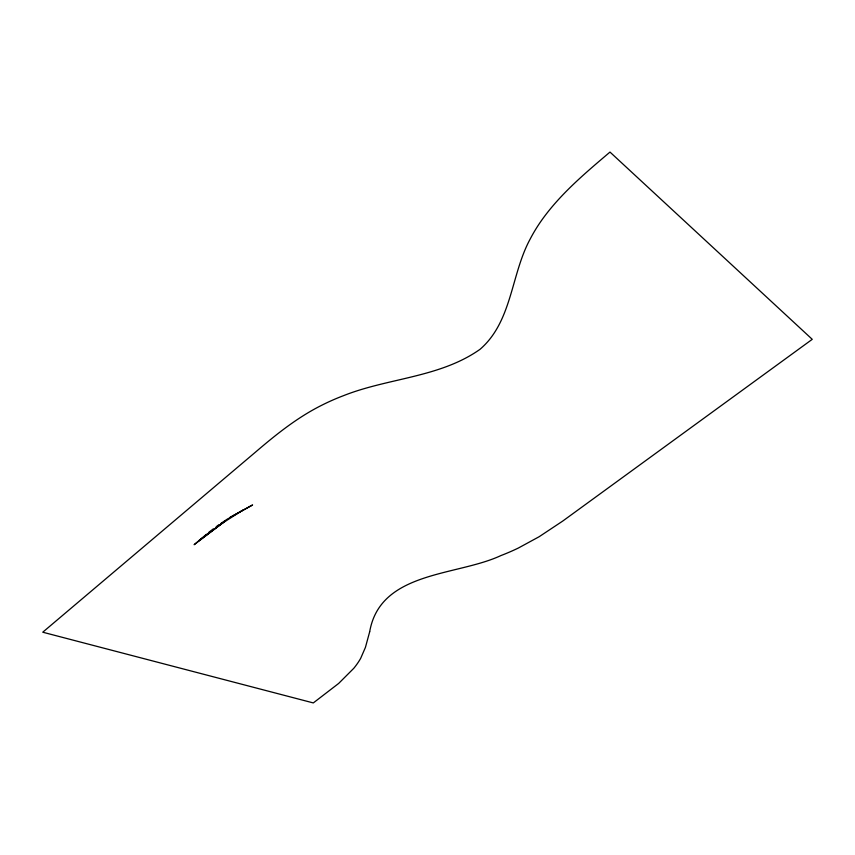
<?xml version="1.0" encoding="UTF-8"?>
<svg xmlns="http://www.w3.org/2000/svg" width="855" height="855" viewBox="0 0 855 855"><rect width="100%" height="100%" fill="white"/><g stroke="black" fill="none" stroke-linecap="round" stroke-linejoin="round"><path stroke-width="1.28" d="M206.536 534.193L194.128 544.71L225.72 520.663L198.852 540.745L220.526 524.372L242.916 510.125M208.438 532.633L213.258 528.914M216.187 526.744L219.104 524.585M221.103 523.26L228.103 518.6M229.076 518.023L231.972 516.281M230.155 517.382L252.599 504.963L233.041 515.651M369.681 631.77L365.427 647.395L360.703 658.286A115.169 55.949 -16.9 0 1 353.81 668.279L338.655 683.444L313.304 702.928L42.75 632.208L255.538 452.092C276.154 434.436 297.551 417.283 321.972 405.142A132.803 77.121 -20.5 0 1 343.689 395.598C388.298 377.899 439.972 377.621 480.05 349.31C512.327 321.373 510.852 274.541 530.175 239.058A151.014 92.393 -32.3 0 1 542.166 219.553C560.88 193.476 585.675 172.71 609.989 152.072L812.25 339.328L562.718 521.08L539.174 536.705L518.365 548.034A124.199 67.47 -23.2 0 1 500.87 555.59C456.677 576.227 380.272 570.926 369.681 631.77"/></g></svg>
